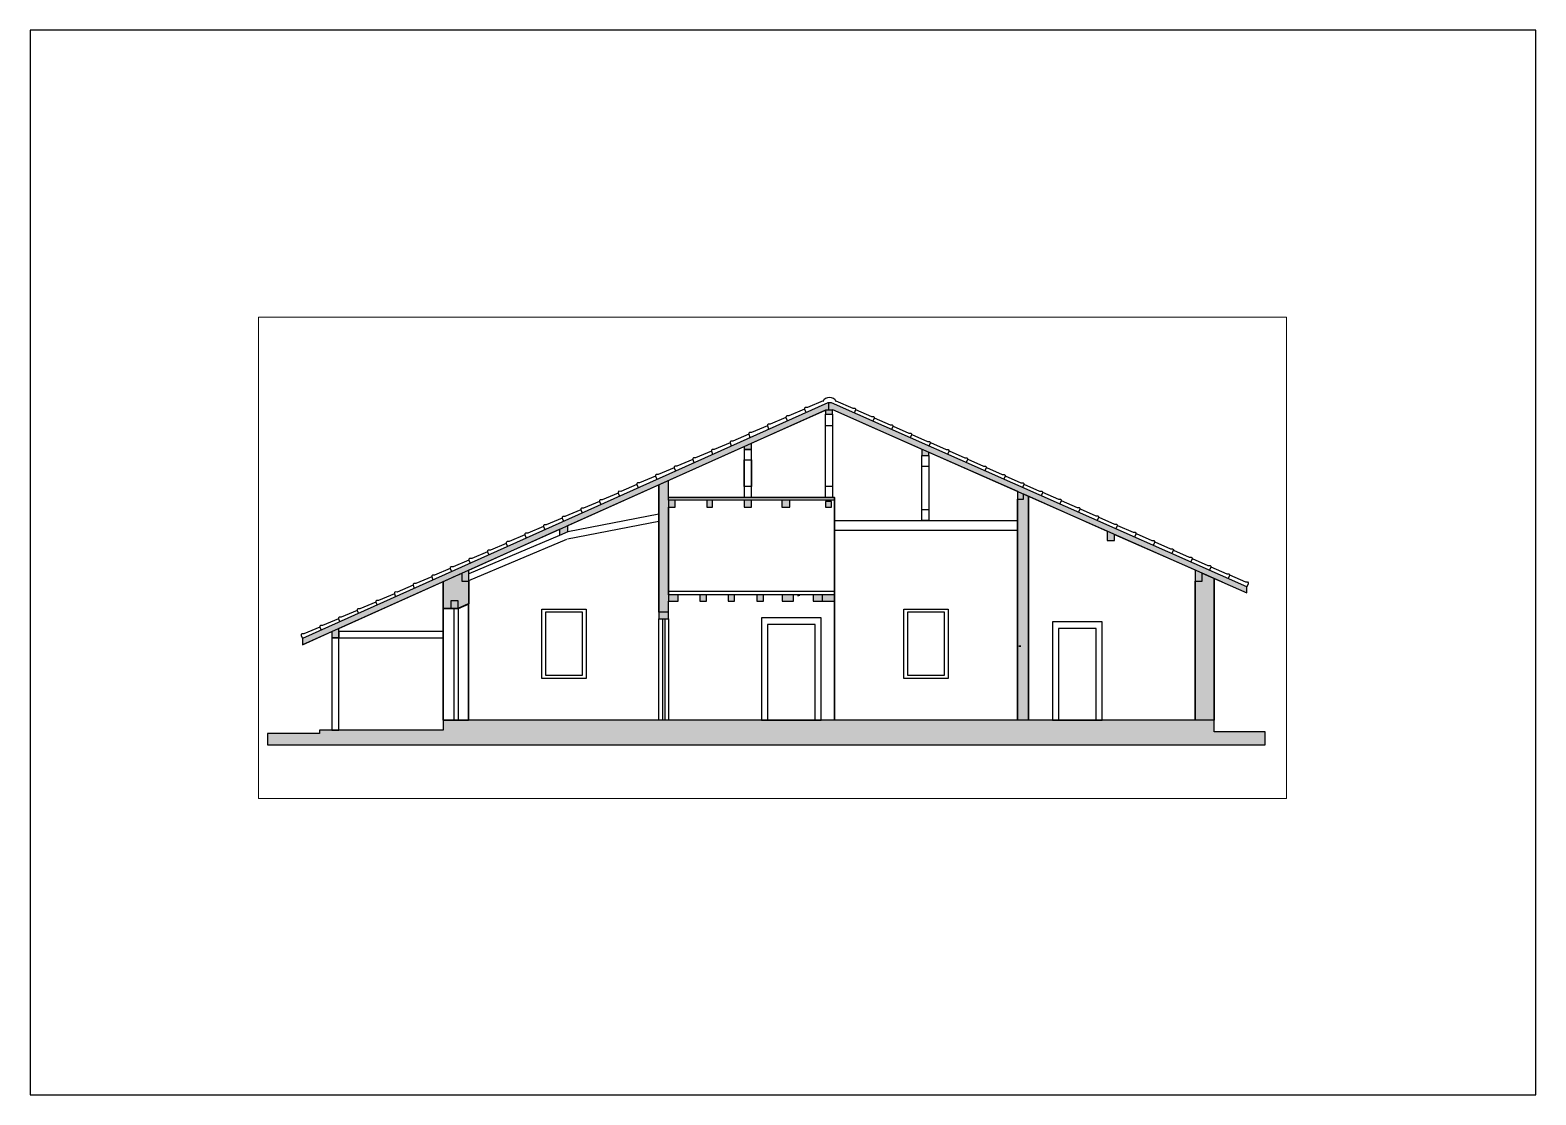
# Paper-space layout 'Layout1' of a CAD drawing. Header units: millimetres. Extents: x 21 to 318, y 103 to 313.
# The model-space entities are those that its viewports show. They can reach past a viewport. Long polylines and large blocks are cut down to what shows.
import ezdxf

# ---------------------------------------------------------------- set-up
doc = ezdxf.new("R2010")
doc.units = ezdxf.units.MM
for name, color, linetype, lineweight in [('A-ALV-___-___-EXI', 250, 'Continuous', 35), ('A-BAS-___-___-EXI', 250, 'Continuous', 25), ('A-COB-___-___-EXI', 250, 'Continuous', 25), ('A-JAN-___-___-EXI', 250, 'Continuous', 25), ('A-PIL-___-___-EXI', 250, 'Continuous', 25), ('A-POR-___-___-EXI', 250, 'Continuous', 25)]:
    doc.layers.add(name, color=color, linetype=linetype, lineweight=lineweight)

# ---------------------------------------------------------------- blocks, each defined once
blk = doc.blocks.new('A4 HORIZONTAL - A4-22667833-Não nomeada')
at = {"layer": 'A-PIL-___-___-EXI'}
for p, q in [((317.79, 313), (20.79, 313)), ((20.79, 313), (20.79, 103)), ((317.79, 103), (317.79, 313)), ((20.79, 103), (317.79, 103))]:
    blk.add_line(p, q, dxfattribs=at)

msp = doc.modelspace()

# ---------------------------------------------------------------- hatches: boundary and pattern name
at = {"layer": 'A-ALV-___-___-EXI'}
h = msp.add_hatch(color=11, dxfattribs=at)
h.paths.add_polyline_path([(-55235, -10941), (-55235, -8141), (-55469, -8039), (-55469, -8196), (-55609, -8196), (-55609, -10941), (-55435, -10941)])
h.paths.add_polyline_path([(-59115, -10941), (-58895, -10941), (-58895, -6522), (-58995, -6478), (-58995, -6581), (-59115, -6581), (-59115, -10204)])
h.paths.add_polyline_path([(-65998, -8810), (-65998, -6213), (-66186, -6297), (-66186, -8810)])
h.paths.add_polyline_path([(-70146, -8735), (-69938, -8644), (-69938, -8195), (-70075, -8195), (-70075, -8044), (-70244, -8117), (-70441, -8206), (-70441, -8735), (-70289, -8735), (-70289, -8586), (-70146, -8586), (-70146, -8735)])
at = {"layer": 'A-BAS-___-___-EXI', "true_color": 0xcb9898}
msp.add_hatch(color=253, dxfattribs=at).paths.add_polyline_path([(-58876, -11422), (-54226, -11422), (-54226, -11171), (-55235, -11171), (-55235, -10941), (-70442, -10941), (-70442, -11133), (-72882, -11133), (-72882, -11202), (-73909, -11202), (-73909, -11422), (-63945, -11422)])
at = {"layer": 'A-COB-___-___-EXI', "true_color": 0xc19a82}
h = msp.add_hatch(color=33, dxfattribs=at)
h.paths.add_polyline_path([(-73218, -9451), (-72639, -9192), (-72639, -9313), (-72499, -9313), (-72499, -9129), (-70075, -8042), (-70075, -8195), (-69938, -8195), (-69938, -7980), (-68144, -7175), (-68144, -7295), (-67979, -7226), (-67979, -7102), (-64504, -5543), (-64504, -5599), (-64360, -5599), (-64360, -5478), (-62903, -4824), (-62903, -4901), (-62763, -4901), (-62763, -4812), (-60999, -5592), (-60999, -5720), (-60859, -5720), (-60859, -5654), (-59115, -6425), (-59115, -6581), (-58995, -6581), (-58995, -6478), (-57344, -7209), (-57344, -7396), (-57197, -7396), (-57197, -7274), (-55609, -7976), (-55609, -8196), (-55469, -8196), (-55469, -8038), (-54590, -8426), (-54590, -8306), (-62783, -4683), (-62856, -4683), (-73218, -9331)])
h.paths.add_polyline_path([(-65998, -8941), (-65998, -8810), (-66186, -8810), (-66186, -8941)])
h.paths.add_polyline_path([(-70289, -8735), (-70146, -8735), (-70146, -8586), (-70289, -8586)])
h.paths.add_polyline_path([(-64692, -8589), (-64692, -8465), (-64817, -8465), (-64817, -8589)])
h.paths.add_polyline_path([(-64254, -8589), (-64121, -8589), (-64121, -8465), (-64254, -8465)])
h.paths.add_polyline_path([(-63528, -8589), (-63528, -8465), (-63756, -8465), (-63756, -8589)])
h.paths.add_polyline_path([(-65998, -8589), (-65807, -8589), (-65807, -8465), (-65998, -8465)])
h.paths.add_polyline_path([(-65377, -8589), (-65248, -8589), (-65248, -8465), (-65377, -8465)])
h.paths.add_polyline_path([(-62723, -8589), (-62723, -8465), (-63143, -8465), (-63143, -8589)])
h.paths.add_polyline_path([(-65238, -6741), (-65126, -6741), (-65126, -6601), (-65238, -6601)])
h.paths.add_polyline_path([(-62783, -6741), (-62783, -6624), (-62903, -6624), (-62903, -6741)])
h.paths.add_polyline_path([(-65866, -6741), (-65866, -6601), (-65998, -6601), (-65998, -6741)])
h.paths.add_polyline_path([(-64504, -6741), (-64360, -6741), (-64360, -6601), (-64504, -6601)])
h.paths.add_polyline_path([(-63759, -6741), (-63603, -6741), (-63603, -6601), (-63759, -6601)])

# ---------------------------------------------------------------- linework, layer by layer
at = {"layer": 'A-ALV-___-___-EXI'}
for p, q in [((-66186, -6297), (-66186, -8810)), ((-58895, -10941), (-58895, -6522)), ((-65998, -8465), (-65998, -6741)), ((-59115, -6581), (-59115, -10941)), ((-55609, -8196), (-55609, -10941)), ((-55235, -10941), (-55235, -8141)), ((-70146, -8735), (-70441, -8735)), ((-70441, -8735), (-70441, -10941)), ((-69939, -8644), (-70146, -8735)), ((-69939, -10941), (-69939, -8644)), ((-59087, -9481), (-59045, -9481)), ((-70441, -10941), (-69939, -10941)), ((-70146, -10941), (-70221, -10941))]:
    msp.add_line(p, q, dxfattribs=at)
for points in [[(-66006, -6545), (-62723, -6545), (-62723, -10941)], [(-70441, -8206), (-70441, -8735), (-70289, -8735)], [(-70146, -8735), (-69938, -8644), (-69938, -8195)]]:
    msp.add_lwpolyline(points, dxfattribs=at)
at = {"layer": 'A-BAS-___-___-EXI'}
msp.add_lwpolyline([(-54226, -11422), (-54226, -11171), (-55235, -11171), (-55235, -10941), (-63366, -10941), (-63566, -10941), (-70442, -10941), (-70442, -11133), (-72882, -11133), (-72882, -11202), (-73909, -11202), (-73909, -11422)], close=True, dxfattribs=at)
at = {"layer": 'A-COB-___-___-EXI'}
for p, q in [((-62833, -4824), (-62833, -4683)), ((-62903, -4824), (-73218, -9451)), ((-62763, -4824), (-62903, -4824)), ((-62158, -5079), (-55075, -8212)), ((-67986, -7364), (-66186, -7014)), ((-69938, -7980), (-68144, -7175)), ((-69938, -8187), (-68003, -7371)), ((-68144, -7175), (-68144, -7295)), ((-69938, -8195), (-69938, -7980)), ((-72499, -9129), (-70075, -8042)), ((-70075, -8044), (-70244, -8117)), ((-70075, -8042), (-70075, -8195)), ((-70075, -8195), (-69938, -8195)), ((-55379, -8077), (-55469, -8039)), ((-65998, -8810), (-65998, -8589)), ((-63415, -8477), (-63455, -8495)), ((-62963, -8465), (-62963, -8589)), ((-70221, -8735), (-70146, -8735)), ((-65998, -8810), (-66186, -8810)), ((-66186, -8810), (-66186, -8941)), ((-65998, -8941), (-65998, -8810)), ((-73218, -9451), (-72639, -9192)), ((-72639, -9192), (-72639, -9313)), ((-72499, -9313), (-72499, -9129)), ((-70441, -9187), (-72499, -9187)), ((-72499, -9187), (-72499, -9313)), ((-70441, -9313), (-70441, -9187)), ((-66186, -8941), (-65998, -8941)), ((-72499, -9313), (-72639, -9313)), ((-72639, -9313), (-72499, -9313)), ((-72499, -9313), (-70441, -9313))]:
    msp.add_line(p, q, dxfattribs=at)
for points in [[(-66186, -6877), (-67979, -7226), (-67979, -7102), (-64504, -5543), (-64504, -5599), (-64360, -5599), (-64504, -5599), (-64504, -6545), (-64360, -6545), (-64360, -5599), (-64360, -5478), (-62903, -4824), (-62903, -4901), (-62763, -4901), (-62763, -4812), (-60999, -5592), (-60999, -5720), (-60859, -5720), (-60859, -5654), (-59115, -6425), (-59115, -6581), (-58995, -6581), (-58995, -6478), (-57344, -7209), (-57344, -7396), (-57197, -7396), (-57197, -7274), (-55609, -7976), (-55609, -8196), (-55469, -8196), (-55469, -8038), (-54590, -8426), (-54590, -8306), (-62783, -4683), (-62856, -4683), (-73218, -9331), (-73218, -9451)], [(-62944, -4640), (-63257, -4772), (-63297, -4771), (-63311, -4785), (-63312, -4805), (-63287, -4865)], [(-62698, -4640), (-62364, -4787), (-62324, -4787), (-62310, -4801), (-62310, -4821), (-62336, -4881)], [(-63680, -4970), (-63993, -5102), (-64033, -5102), (-64047, -5116), (-64047, -5136), (-64022, -5195)], [(-63312, -4805), (-63625, -4937), (-63665, -4936), (-63679, -4950), (-63680, -4970), (-63654, -5030)], [(-62306, -4813), (-61995, -4950), (-61955, -4950), (-61941, -4965), (-61941, -4985), (-61967, -5044)], [(-61937, -4976), (-61626, -5113), (-61586, -5114), (-61572, -5128), (-61572, -5148), (-61598, -5207)], [(-64415, -5301), (-64728, -5433), (-64768, -5433), (-64783, -5447), (-64783, -5467), (-64758, -5526)], [(-64047, -5136), (-64361, -5268), (-64401, -5267), (-64415, -5281), (-64415, -5301), (-64390, -5361)], [(-61568, -5139), (-61257, -5277), (-61217, -5277), (-61203, -5291), (-61203, -5311), (-61230, -5370)], [(-61200, -5302), (-60889, -5440), (-60849, -5440), (-60835, -5454), (-60835, -5474), (-60861, -5533)], [(-65151, -5632), (-65464, -5764), (-65504, -5763), (-65518, -5777), (-65519, -5797), (-65494, -5857)], [(-64783, -5467), (-65096, -5599), (-65136, -5598), (-65151, -5612), (-65151, -5632), (-65126, -5692)], [(-60831, -5465), (-60520, -5603), (-60480, -5603), (-60466, -5617), (-60466, -5637), (-60492, -5696)], [(-60462, -5628), (-60151, -5766), (-60111, -5766), (-60097, -5780), (-60097, -5800), (-60123, -5859)], [(-65519, -5798), (-65832, -5930), (-65872, -5929), (-65886, -5943), (-65887, -5963), (-65861, -6023)], [(-60093, -5792), (-59782, -5929), (-59742, -5929), (-59728, -5943), (-59728, -5963), (-59754, -6023)], [(-66254, -6128), (-66567, -6260), (-66607, -6260), (-66622, -6274), (-66622, -6294), (-66597, -6353)], [(-65886, -5963), (-66200, -6095), (-66240, -6094), (-66254, -6108), (-66254, -6128), (-66229, -6188)], [(-62723, -6601), (-65998, -6601), (-65998, -6741), (-65866, -6741), (-65866, -6601), (-65998, -6601), (-65998, -6213)], [(-59724, -5955), (-59413, -6092), (-59373, -6092), (-59359, -6106), (-59359, -6126), (-59385, -6186)], [(-59355, -6118), (-59044, -6255), (-59004, -6255), (-58990, -6270), (-58990, -6290), (-59017, -6349)], [(-66990, -6459), (-67303, -6591), (-67343, -6591), (-67357, -6605), (-67358, -6625), (-67333, -6684)], [(-66622, -6294), (-66935, -6426), (-66975, -6425), (-66990, -6439), (-66990, -6459), (-66965, -6519)], [(-58986, -6281), (-58676, -6419), (-58636, -6419), (-58621, -6433), (-58621, -6453), (-58648, -6512)], [(-58618, -6444), (-58307, -6582), (-58267, -6582), (-58253, -6596), (-58253, -6616), (-58279, -6675)], [(-67726, -6790), (-68039, -6922), (-68079, -6921), (-68093, -6935), (-68093, -6955), (-68068, -7015)], [(-67358, -6625), (-67671, -6757), (-67711, -6756), (-67725, -6770), (-67726, -6790), (-67700, -6850)], [(-58249, -6607), (-57938, -6745), (-57898, -6745), (-57884, -6759), (-57884, -6779), (-57910, -6838)], [(-57880, -6770), (-57569, -6908), (-57529, -6908), (-57515, -6922), (-57515, -6942), (-57541, -7001)], [(-68461, -7121), (-68774, -7253), (-68814, -7252), (-68829, -7266), (-68829, -7286), (-68804, -7346)], [(-68093, -6956), (-68407, -7088), (-68447, -7087), (-68461, -7101), (-68461, -7121), (-68436, -7181)], [(-57511, -6934), (-57200, -7071), (-57160, -7071), (-57146, -7085), (-57146, -7105), (-57172, -7165)], [(-57142, -7097), (-56831, -7234), (-56791, -7234), (-56777, -7248), (-56777, -7268), (-56803, -7328)], [(-67979, -7226), (-68144, -7295), (-69938, -8052)], [(-68829, -7286), (-69142, -7418), (-69182, -7418), (-69197, -7432), (-69197, -7452), (-69172, -7511)], [(-56773, -7260), (-56462, -7397), (-56422, -7397), (-56408, -7412), (-56408, -7432), (-56435, -7491)], [(-56405, -7423), (-56094, -7560), (-56054, -7560), (-56039, -7575), (-56040, -7595), (-56066, -7654)], [(-69565, -7617), (-69878, -7749), (-69918, -7749), (-69932, -7763), (-69933, -7783), (-69907, -7842)], [(-69197, -7452), (-69510, -7584), (-69550, -7583), (-69564, -7597), (-69565, -7617), (-69540, -7677)], [(-56036, -7586), (-55725, -7724), (-55685, -7724), (-55671, -7738), (-55671, -7758), (-55697, -7817)], [(-70300, -7948), (-70613, -8080), (-70653, -8079), (-70668, -8093), (-70668, -8113), (-70643, -8173)], [(-69932, -7783), (-70246, -7915), (-70286, -7914), (-70300, -7928), (-70300, -7948), (-70275, -8008)], [(-55667, -7749), (-55356, -7887), (-55316, -7887), (-55302, -7901), (-55302, -7921), (-55328, -7980)], [(-55298, -7912), (-54987, -8050), (-54947, -8050), (-54933, -8064), (-54933, -8084), (-54959, -8143)], [(-71036, -8279), (-71349, -8411), (-71389, -8410), (-71403, -8424), (-71404, -8444), (-71379, -8504)], [(-70668, -8114), (-70981, -8246), (-71021, -8245), (-71036, -8259), (-71036, -8279), (-71011, -8339)], [(-54929, -8075), (-54618, -8213), (-54578, -8213), (-54564, -8227), (-54564, -8247), (-54590, -8306)], [(-71772, -8610), (-72085, -8742), (-72125, -8741), (-72139, -8755), (-72139, -8775), (-72114, -8835)], [(-71404, -8444), (-71717, -8576), (-71757, -8576), (-71771, -8590), (-71772, -8610), (-71746, -8669)], [(-72139, -8775), (-72453, -8907), (-72493, -8907), (-72507, -8921), (-72507, -8941), (-72482, -9000)], [(-72875, -9106), (-73188, -9238), (-73228, -9237), (-73243, -9251), (-73243, -9271), (-73218, -9331)], [(-72507, -8941), (-72820, -9073), (-72860, -9072), (-72875, -9086), (-72875, -9106), (-72850, -9166)]]:
    msp.add_lwpolyline(points, dxfattribs=at)
for points in [[(-62903, -6545), (-62903, -4901), (-62763, -4901), (-62763, -6545)], [(-62763, -5128), (-62763, -6329), (-62903, -6329), (-62903, -5128)], [(-64504, -6329), (-64504, -5806), (-64360, -5806), (-64360, -6329)], [(-60999, -7000), (-60999, -5720), (-60859, -5720), (-60859, -7000)], [(-60859, -5932), (-60859, -6793), (-60999, -6793), (-60999, -5932)], [(-65126, -6741), (-65126, -6601), (-65238, -6601), (-65238, -6741)], [(-64360, -6741), (-64360, -6601), (-64504, -6601), (-64504, -6741)], [(-63603, -6741), (-63603, -6601), (-63759, -6601), (-63759, -6741)], [(-62903, -6624), (-62903, -6741), (-62783, -6741), (-62783, -6624)], [(-59115, -7000), (-59115, -7199), (-62723, -7199), (-62723, -7000)], [(-70146, -8586), (-70289, -8586), (-70289, -8735), (-70146, -8735)], [(-65998, -8465), (-65998, -8397), (-62723, -8397), (-62723, -8465)], [(-65998, -8589), (-65807, -8589), (-65807, -8465), (-65998, -8465)], [(-65248, -8465), (-65377, -8465), (-65377, -8589), (-65248, -8589)], [(-64692, -8465), (-64817, -8465), (-64817, -8589), (-64692, -8589)], [(-64121, -8465), (-64254, -8465), (-64254, -8589), (-64121, -8589)], [(-63528, -8465), (-63756, -8465), (-63756, -8589), (-63528, -8589)], [(-62723, -8465), (-63143, -8465), (-63143, -8589), (-62723, -8589)]]:
    msp.add_lwpolyline(points, close=True, dxfattribs=at)
msp.add_arc((-62821, -4719), 146, 25.0166, 154.969, dxfattribs=at)
at = {"layer": 'A-JAN-___-___-EXI'}
for points in [[(-67618, -8750), (-67618, -10120), (-68498, -10120), (-68498, -8750)], [(-67690, -10050), (-67690, -8810), (-68420, -8810), (-68420, -10050)], [(-60478, -8750), (-60478, -10120), (-61358, -10120), (-61358, -8750)], [(-60550, -10050), (-60550, -8810), (-61280, -8810), (-61280, -10050)]]:
    msp.add_lwpolyline(points, close=True, dxfattribs=at)
at = {"layer": 'A-PIL-___-___-EXI'}
for p, q in [((-72639, -9313), (-72639, -11133)), ((-72499, -11133), (-72499, -9313)), ((-72639, -11133), (-72499, -11133))]:
    msp.add_line(p, q, dxfattribs=at)
at = {"layer": 'A-POR-___-___-EXI'}
for p, q in [((-70221, -10941), (-70221, -8735)), ((-70146, -8735), (-70146, -10941))]:
    msp.add_line(p, q, dxfattribs=at)
for points in [[(-65998, -8941), (-65998, -10941), (-66186, -10941), (-66186, -8941)], [(-64161, -8921), (-64161, -10941), (-62983, -10941), (-62983, -8921)], [(-64041, -9050), (-64041, -10941), (-63103, -10941), (-63103, -9050)], [(-58421, -9001), (-58421, -10941), (-57443, -10941), (-57443, -9001)], [(-58301, -9130), (-58301, -10941), (-57563, -10941), (-57563, -9130)]]:
    msp.add_lwpolyline(points, close=True, dxfattribs=at)
msp.add_lwpolyline([(-66066, -8941), (-66066, -10941), (-66108, -10941), (-66108, -8941)], dxfattribs=at)

psp = doc.layouts.get("Layout1")

# ---------------------------------------------------------------- block references
at = {"layer": 'A-COB-___-___-EXI'}
psp.add_blockref('A4 HORIZONTAL - A4-22667833-Não nomeada', (0, 0), dxfattribs=at)

# ---------------------------------------------------------------- viewports
at = {"layer": 'A-JAN-___-___-EXI'}
psp.add_viewport(center=(167.23, 208.91), size=(202.73, 94.9263), view_center_point=(-63944.55, -7738.17), view_height=9492.6285, dxfattribs=at)

doc.saveas('drawing.dxf')
